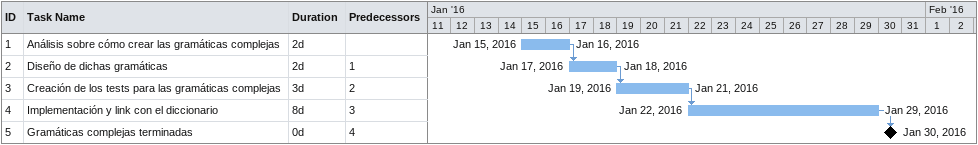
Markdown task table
| ID | Task | Duration | Start | Finish | Predecessors |
|---|---|---|---|---|---|
| 1 | Análisis sobre cómo crear las gramáticas complejas | 2d | 2016-01-15 | 2016-01-16 |  |
| 2 | Diseño de dichas gramáticas | 2d | 2016-01-17 | 2016-01-18 | 1 |
| 3 | Creación de los tests para las gramáticas complejas | 3d | 2016-01-19 | 2016-01-21 | 2 |
| 4 | Implementación y link con el diccionario | 8d | 2016-01-22 | 2016-01-29 | 3 |
| 5 | Gramáticas complejas terminadas | 0d | 2016-01-30 | 2016-01-30 | 4 |
